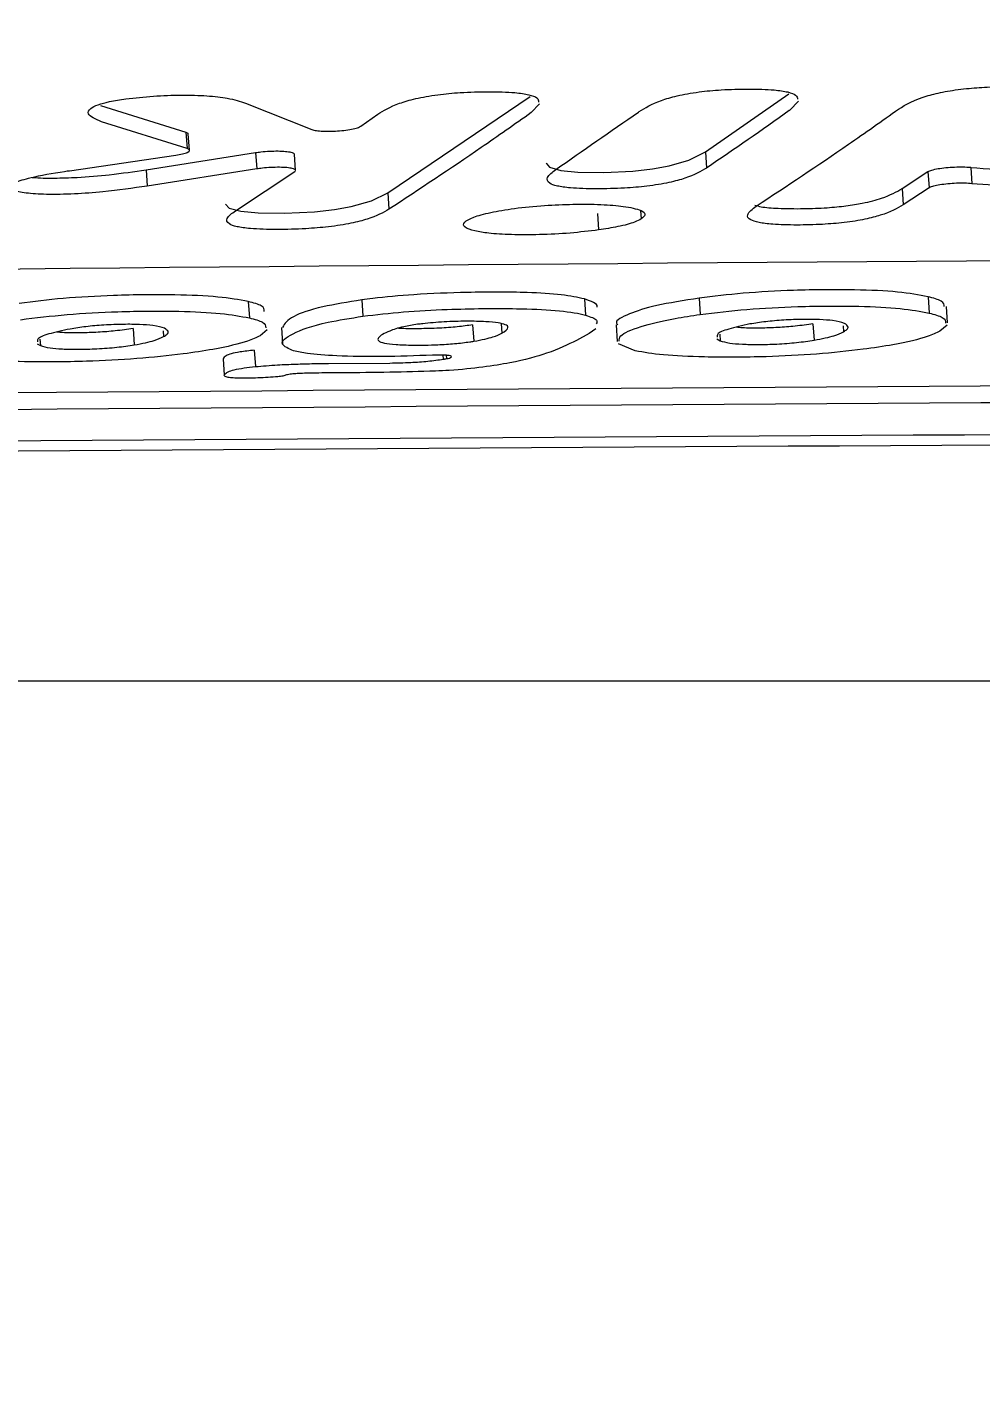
# Model space of a CAD drawing. Header units: millimetres. Extents: x -8327 to 9087, y -6583 to 5996.
# Drawn here: x 5915.86 to 5927.18, y -162.47 to -146.31 of the extents above; entities that cross this region are included whole.
import ezdxf

# ---------------------------------------------------------------- set-up
doc = ezdxf.new("R2010")
doc.units = ezdxf.units.MM
for name, color, linetype in [('DIKOM_ОБЪЕКТ', 7, 'Continuous'), ('DIKOM_РАЗМЕР_ЗОНА', 7, 'Continuous'), ('DIKOM_РАЗМЕР_ОБЪЕКТА', 7, 'Continuous')]:
    doc.layers.add(name, color=color, linetype=linetype)
doc.styles.add('style1', font='arial.ttf', dxfattribs={"width": 0.8})
doc.dimstyles.new('1-50', dxfattribs={"dimtxt": 300, "dimasz": 200, "dimexe": 100, "dimexo": 0, "dimgap": 100, "dimtad": 1, "dimtxsty": 'style1', "dimcen": 200, "dimclrd": 7, "dimclre": 7, "dimclrt": 7, "dimadec": 1, "dimazin": 2, "dimtfac": 1, "dimtmove": 0, "dimatfit": 2, "dimfxl": 0, "dimlwd": 25, "dimlwe": 18, "dimarcsym": 0})

# ---------------------------------------------------------------- blocks, each defined once
blk = doc.blocks.new('*D9')
at = {"layer": 'Defpoints', "color": 0, "transparency": 16777216}
for p in [(7087.366, 843.902), (-4957.594, 227.929), (7087.366, -4838.641)]:
    blk.add_point(p, dxfattribs=at)
at = {"layer": 'DIKOM_РАЗМЕР_ОБЪЕКТА', "color": 7, "lineweight": 18, "transparency": 16777216}
for p, q in [((7087.366, 843.902), (7087.366, -4938.641)), ((-4957.594, 227.929), (-4957.594, -4938.641))]:
    blk.add_line(p, q, dxfattribs=at)
at = {"layer": 'DIKOM_РАЗМЕР_ОБЪЕКТА', "color": 7, "lineweight": 25, "transparency": 16777216}
blk.add_line((-4757.594, -4838.641), (6887.366, -4838.641), dxfattribs=at)
at = {"layer": 'DIKOM_РАЗМЕР_ОБЪЕКТА', "color": 7, "transparency": 16777216}
for points in [[(-4757.594, -4805.308), (-4757.594, -4871.975), (-4957.594, -4838.641)], [(6887.366, -4805.308), (6887.366, -4871.975), (7087.366, -4838.641)]]:
    blk.add_solid(points, dxfattribs=at)
at = {"layer": 'DIKOM_РАЗМЕР_ОБЪЕКТА', "color": 7, "transparency": 16777216, "insert": (4098.945, -4585.469), "char_height": 300, "attachment_point": 5, "style": 'style1'}
blk.add_mtext('12040', dxfattribs=at)
blk = doc.blocks.new('*D12')
at = {"layer": 'Defpoints', "color": 0, "transparency": 16777216}
for p in [(-6501.585, 227.929), (9087.366, 227.928), (9087.366, -6483.303)]:
    blk.add_point(p, dxfattribs=at)
at = {"layer": 'DIKOM_РАЗМЕР_ЗОНА', "color": 7, "lineweight": 18, "transparency": 16777216}
for p, q in [((-6501.585, 227.929), (-6501.585, -6583.303)), ((9087.366, 227.928), (9087.366, -6583.303))]:
    blk.add_line(p, q, dxfattribs=at)
at = {"layer": 'DIKOM_РАЗМЕР_ЗОНА', "color": 7, "lineweight": 25, "transparency": 16777216}
blk.add_line((-6301.585, -6483.303), (8887.366, -6483.303), dxfattribs=at)
at = {"layer": 'DIKOM_РАЗМЕР_ЗОНА', "color": 7, "transparency": 16777216}
for points in [[(-6301.585, -6449.97), (-6301.585, -6516.637), (-6501.585, -6483.303)], [(8887.366, -6449.97), (8887.366, -6516.637), (9087.366, -6483.303)]]:
    blk.add_solid(points, dxfattribs=at)
at = {"layer": 'DIKOM_РАЗМЕР_ЗОНА', "color": 7, "transparency": 16777216, "insert": (2981.198, -6230.131), "char_height": 300, "attachment_point": 5, "style": 'style1'}
blk.add_mtext('15500', dxfattribs=at)

msp = doc.modelspace()

# ---------------------------------------------------------------- linework, layer by layer
at = {"layer": 'DIKOM_ОБЪЕКТ', "color": 7, "linetype": 'Continuous', "lineweight": 15}
for p, q in [((5916.726, -147.239), (5917.741, -147.557)), ((5918.448, -147.21), (5919.238, -147.524)), ((5920.139, -148.277), (5921.829, -147.13)), ((5921.941, -147.218), (5921.843, -147.323)), ((5923.911, -147.788), (5924.902, -147.1)), ((5925.016, -147.186), (5924.916, -147.293)), ((5919.817, -147.485), (5920.019, -147.343)), ((5917.755, -147.751), (5916.74, -147.432)), ((5917.741, -147.557), (5917.755, -147.751)), ((5917.784, -147.771), (5917.77, -147.577)), ((5916.358, -148.013), (5917.62, -147.828)), ((5917.268, -148.002), (5918.568, -147.798)), ((5918.568, -147.798), (5918.582, -147.992)), ((5919.044, -148.009), (5919.031, -147.815)), ((5923.911, -147.788), (5923.925, -147.981)), ((5917.268, -148.002), (5917.281, -148.196)), ((5918.582, -147.992), (5917.281, -148.196)), ((5918.329, -148.489), (5919.033, -148.024)), ((5919.033, -148.024), (5919.041, -148.018)), ((5926.248, -148.226), (5926.555, -148.024)), ((5926.555, -148.024), (5926.569, -148.218)), ((5927.062, -147.974), (5927.076, -148.168)), ((5926.248, -148.226), (5926.262, -148.42)), ((5926.569, -148.218), (5926.262, -148.42)), ((5920.139, -148.277), (5920.153, -148.471)), ((5922.628, -148.522), (5922.642, -148.717)), ((5923.142, -148.485), (5923.149, -148.586)), ((5926.556, -149.51), (5926.569, -149.705)), ((5918.481, -149.567), (5918.495, -149.762)), ((5919.831, -149.547), (5919.844, -149.742)), ((5922.475, -149.536), (5922.489, -149.731)), ((5923.836, -149.527), (5923.85, -149.721)), ((5926.787, -149.821), (5926.773, -149.626)), ((5921.487, -149.83), (5921.495, -149.944)), ((5925.189, -149.832), (5925.203, -150.026)), ((5917.114, -149.888), (5917.128, -150.083)), ((5917.472, -149.914), (5917.477, -149.984)), ((5918.706, -149.903), (5918.622, -149.973)), ((5918.875, -149.874), (5918.889, -150.069)), ((5921.147, -149.844), (5921.161, -150.039)), ((5922.531, -149.946), (5922.38, -150.029)), ((5922.611, -149.891), (5922.531, -149.946)), ((5922.85, -149.846), (5922.864, -150.041)), ((5924.083, -149.957), (5924.088, -150.033)), ((5925.546, -149.856), (5925.551, -149.927)), ((5926.781, -149.848), (5926.697, -149.918)), ((5915.975, -150.07), (5916.014, -150.091)), ((5916.008, -150.015), (5916.014, -150.091)), ((5918.552, -150.146), (5918.566, -150.341)), ((5923.078, -150.153), (5922.879, -150.071)), ((5924.049, -150.012), (5924.088, -150.033)), ((5918.183, -150.248), (5918.197, -150.443)), ((5919.435, -150.303), (5920.163, -150.298)), ((5920.794, -150.204), (5920.798, -150.253)), ((5920.834, -150.206), (5920.837, -150.246)), ((5854.994, -154.072), (6093.039, -154.072))]:
    msp.add_line(p, q, dxfattribs=at)
at = {"layer": 'DIKOM_ОБЪЕКТ', "color": 7, "linetype": 'Continuous', "lineweight": 15, "flags": 128}
for points in [[(5922.02, -147.924), (5922.019, -147.925), (5922.059, -147.973), (5922.196, -148.012), (5922.397, -148.03), (5922.704, -148.034), (5923.05, -148.018), (5923.284, -147.992), (5923.48, -147.956), (5923.715, -147.887), (5923.911, -147.788), (5923.911, -147.788)], [(5918.213, -148.41), (5918.213, -148.41), (5918.254, -148.458), (5918.393, -148.495), (5918.598, -148.513), (5918.912, -148.516), (5919.268, -148.5), (5919.506, -148.474), (5919.706, -148.44), (5919.944, -148.372), (5920.139, -148.277), (5920.139, -148.277)]]:
    msp.add_lwpolyline(points, dxfattribs=at)
at = {"layer": 'DIKOM_ОБЪЕКТ', "color": 7, "linetype": 'Continuous', "lineweight": 15}
for points, knots in [([(5791.793, -181.425), (5792.352, -181.186), (5794.848, -180.122), (5799.246, -177.921), (5804.978, -174.816), (5810.662, -171.385), (5816.296, -167.659), (5821.874, -163.633), (5827.393, -159.312), (5832.849, -154.7), (5838.237, -149.799), (5843.553, -144.614), (5848.793, -139.147), (5853.954, -133.405), (5859.03, -127.39), (5864.019, -121.108), (5868.917, -114.564), (5873.719, -107.761), (5878.424, -100.707), (5883.025, -93.405), (5887.522, -85.861), (5891.909, -78.082), (5896.184, -70.073), (5900.344, -61.839), (5904.386, -53.388), (5908.306, -44.726), (5912.101, -35.859), (5915.769, -26.794), (5919.309, -17.537), (5922.715, -8.096), (5925.986, 1.522), (5929.12, 11.31), (5932.114, 21.261), (5934.966, 31.368), (5937.674, 41.621), (5940.235, 52.015), (5942.649, 62.541), (5944.913, 73.191), (5947.025, 83.957), (5948.984, 94.832), (5950.788, 105.806), (5952.438, 116.872), (5953.929, 128.022), (5955.263, 139.246), (5956.437, 150.537), (5957.451, 161.886), (5958.305, 173.285), (5958.996, 184.725), (5959.526, 196.197), (5959.892, 207.693), (5960.081, 217.94), (5960.107, 224.353), (5960.117, 226.927)], [0, 0, 0, 0, 0.005877, 0.026267, 0.046664, 0.067067, 0.087475, 0.107888, 0.128305, 0.148726, 0.16915, 0.189577, 0.210006, 0.230437, 0.25087, 0.271303, 0.291737, 0.312171, 0.332606, 0.35304, 0.373475, 0.393909, 0.414343, 0.434776, 0.455209, 0.475641, 0.496073, 0.516504, 0.536935, 0.557365, 0.577794, 0.598223, 0.618652, 0.63908, 0.659507, 0.679934, 0.700361, 0.720787, 0.741213, 0.761639, 0.782064, 0.802489, 0.822914, 0.843338, 0.863763, 0.884187, 0.904611, 0.925035, 0.945458, 0.965882, 0.986306, 1, 1, 1, 1]), ([(5920.019, -147.343), (5920.089, -147.299), (5920.192, -147.235), (5920.46, -147.155), (5920.713, -147.109), (5921.023, -147.08), (5921.343, -147.072), (5921.634, -147.079), (5921.824, -147.108), (5921.928, -147.147), (5921.93, -147.179), (5921.931, -147.197)], [0, 0, 0, 0, 0.226069, 0.327019, 0.42917, 0.517185, 0.626554, 0.74175, 0.823649, 0.905292, 1, 1, 1, 1]), ([(5923.126, -147.31), (5923.197, -147.266), (5923.3, -147.202), (5923.566, -147.122), (5923.815, -147.076), (5924.12, -147.048), (5924.432, -147.04), (5924.714, -147.048), (5924.9, -147.076), (5925.003, -147.115), (5925.005, -147.148), (5925.006, -147.165)], [0, 0, 0, 0, 0.230598, 0.331109, 0.43285, 0.520985, 0.628451, 0.741325, 0.822595, 0.903652, 1, 1, 1, 1]), ([(5926.206, -147.281), (5926.294, -147.226), (5926.412, -147.153), (5926.748, -147.072), (5926.997, -147.036), (5927.294, -147.015), (5927.586, -147.011), (5927.848, -147.028), (5927.981, -147.053), (5928.036, -147.07), (5928.048, -147.074)], [0, 0, 0, 0, 0.320452, 0.424591, 0.529742, 0.621747, 0.753273, 0.860892, 0.968325, 1, 1, 1, 1]), ([(5916.74, -147.432), (5916.67, -147.402), (5916.559, -147.355), (5916.594, -147.281), (5916.683, -147.231), (5916.83, -147.19), (5916.961, -147.171), (5917.028, -147.16)], [0, 0, 0, 0, 0.374567, 0.586924, 0.735615, 0.862397, 1, 1, 1, 1]), ([(5917.028, -147.16), (5917.136, -147.148), (5917.352, -147.123), (5917.693, -147.112), (5918.001, -147.12), (5918.273, -147.152), (5918.385, -147.189), (5918.448, -147.21)], [0, 0, 0, 0, 0.185917, 0.372131, 0.558824, 0.748502, 1, 1, 1, 1]), ([(5921.843, -147.323), (5921.645, -147.463), (5921.082, -147.86), (5920.518, -148.231), (5920.153, -148.471)], [0, 0, 0, 0, 0.3520625, 1, 1, 1, 1]), ([(5922.135, -147.998), (5922.457, -147.773), (5922.782, -147.547), (5923.123, -147.312), (5923.126, -147.31)], [0, 0, 0, 0, 0.991614, 1, 1, 1, 1]), ([(5924.916, -147.293), (5924.913, -147.295), (5924.588, -147.531), (5924.255, -147.757), (5923.925, -147.981)], [0, 0, 0, 0, 0.008791, 1, 1, 1, 1]), ([(5924.516, -148.433), (5924.881, -148.192), (5925.445, -147.82), (5926.007, -147.422), (5926.206, -147.281)], [0, 0, 0, 0, 0.647446, 1, 1, 1, 1]), ([(5917.741, -147.557), (5917.751, -147.561), (5917.768, -147.567), (5917.766, -147.575), (5917.765, -147.578)], [0, 0, 0, 0, 0.605306, 1, 1, 1, 1]), ([(5919.238, -147.524), (5919.253, -147.529), (5919.285, -147.538), (5919.366, -147.545), (5919.464, -147.545), (5919.568, -147.54), (5919.667, -147.528), (5919.75, -147.512), (5919.797, -147.497), (5919.813, -147.488), (5919.817, -147.485)], [0, 0, 0, 0, 0.1343579, 0.2690206, 0.4033077, 0.5378129, 0.6720739, 0.8061482, 0.9408131, 1, 1, 1, 1]), ([(5917.62, -147.828), (5917.649, -147.823), (5917.706, -147.813), (5917.763, -147.795), (5917.788, -147.776), (5917.782, -147.761), (5917.762, -147.754), (5917.755, -147.751)], [0, 0, 0, 0, 0.219738, 0.44102, 0.66239, 0.884238, 1, 1, 1, 1]), ([(5918.568, -147.798), (5918.589, -147.795), (5918.641, -147.787), (5918.735, -147.78), (5918.837, -147.778), (5918.927, -147.782), (5918.993, -147.792), (5919.028, -147.804), (5919.027, -147.813), (5919.026, -147.816)], [0, 0, 0, 0, 0.111475, 0.271946, 0.432555, 0.592355, 0.752636, 0.913278, 1, 1, 1, 1]), ([(5927.062, -147.974), (5927.26, -147.989), (5927.653, -148.019), (5928.437, -148.01), (5929.27, -147.963), (5929.916, -147.884), (5930.233, -147.829), (5930.322, -147.814)], [0, 0, 0, 0, 0.21053, 0.419898, 0.671284, 0.907908, 1, 1, 1, 1]), ([(5915.755, -148.265), (5915.717, -148.256), (5915.642, -148.238), (5915.627, -148.197), (5915.707, -148.148), (5915.922, -148.084), (5916.173, -148.04), (5916.339, -148.015), (5916.358, -148.013)], [0, 0, 0, 0, 0.139278, 0.27913, 0.445475, 0.65269, 0.960079, 1, 1, 1, 1]), ([(5915.916, -148.092), (5915.921, -148.092), (5915.989, -148.101), (5916.177, -148.102), (5916.485, -148.094), (5916.871, -148.06), (5917.126, -148.023), (5917.268, -148.002)], [0, 0, 0, 0, 0.014446, 0.207035, 0.39712, 0.665041, 1, 1, 1, 1]), ([(5919.04, -148.01), (5919.041, -148.007), (5919.043, -147.998), (5919.009, -147.986), (5918.944, -147.976), (5918.854, -147.972), (5918.752, -147.974), (5918.657, -147.981), (5918.604, -147.989), (5918.582, -147.992)], [0, 0, 0, 0, 0.07896, 0.24052, 0.401922, 0.562734, 0.722911, 0.88313, 1, 1, 1, 1]), ([(5923.925, -147.981), (5923.855, -148.022), (5923.754, -148.082), (5923.488, -148.155), (5923.236, -148.198), (5922.928, -148.224), (5922.61, -148.231), (5922.324, -148.223), (5922.141, -148.197), (5922.035, -148.155), (5922.02, -148.087), (5922.093, -148.03), (5922.135, -147.998)], [0, 0, 0, 0, 0.184492, 0.267752, 0.351846, 0.424284, 0.514431, 0.608928, 0.674782, 0.740433, 0.853147, 1, 1, 1, 1]), ([(5926.555, -148.024), (5926.556, -148.024), (5926.567, -148.017), (5926.597, -148.005), (5926.672, -147.988), (5926.767, -147.976), (5926.872, -147.969), (5926.973, -147.967), (5927.034, -147.971), (5927.06, -147.973), (5927.062, -147.974)], [0, 0, 0, 0, 0.010047, 0.173622, 0.33692, 0.500363, 0.662785, 0.825181, 0.986557, 1, 1, 1, 1]), ([(5930.336, -148.008), (5930.019, -148.057), (5929.427, -148.149), (5928.439, -148.205), (5927.636, -148.213), (5927.247, -148.181), (5927.076, -148.168)], [0, 0, 0, 0, 0.3098117, 0.5792756, 0.8150187, 1, 1, 1, 1]), ([(5917.281, -148.196), (5917.111, -148.221), (5916.84, -148.26), (5916.415, -148.292), (5916.09, -148.298), (5915.871, -148.284), (5915.783, -148.269), (5915.755, -148.265)], [0, 0, 0, 0, 0.339471, 0.538954, 0.74039, 0.915754, 1, 1, 1, 1]), ([(5924.499, -148.421), (5924.521, -148.428), (5924.577, -148.448), (5924.788, -148.463), (5925.061, -148.466), (5925.343, -148.456), (5925.587, -148.432), (5925.819, -148.394), (5926.075, -148.324), (5926.18, -148.264), (5926.248, -148.226)], [0, 0, 0, 0, 0.067606, 0.17287, 0.300857, 0.408719, 0.49989, 0.590841, 0.737036, 1, 1, 1, 1]), ([(5927.076, -148.168), (5927.049, -148.165), (5926.996, -148.161), (5926.894, -148.162), (5926.79, -148.169), (5926.694, -148.181), (5926.618, -148.197), (5926.581, -148.21), (5926.57, -148.217), (5926.569, -148.218)], [0, 0, 0, 0, 0.161521, 0.323544, 0.48556, 0.64761, 0.809934, 0.973134, 1, 1, 1, 1]), ([(5920.153, -148.471), (5920.083, -148.511), (5919.98, -148.568), (5919.712, -148.639), (5919.455, -148.681), (5919.141, -148.706), (5918.816, -148.714), (5918.523, -148.706), (5918.336, -148.68), (5918.228, -148.639), (5918.213, -148.574), (5918.287, -148.519), (5918.329, -148.489)], [0, 0, 0, 0, 0.182844, 0.26638, 0.350927, 0.423375, 0.514627, 0.610531, 0.676806, 0.742876, 0.85551, 1, 1, 1, 1]), ([(5921.174, -148.729), (5921.126, -148.714), (5921.028, -148.684), (5921.037, -148.626), (5921.142, -148.565), (5921.348, -148.508), (5921.643, -148.458), (5921.988, -148.423), (5922.348, -148.409), (5922.675, -148.412), (5922.916, -148.43), (5923.016, -148.45), (5923.052, -148.457)], [0, 0, 0, 0, 0.105576, 0.211369, 0.316603, 0.419103, 0.521593, 0.632049, 0.732051, 0.837754, 0.940083, 1, 1, 1, 1]), ([(5923.052, -148.457), (5923.087, -148.467), (5923.172, -148.49), (5923.211, -148.535), (5923.169, -148.57), (5923.149, -148.586)], [0, 0, 0, 0, 0.272401, 0.663302, 1, 1, 1, 1]), ([(5926.262, -148.42), (5926.188, -148.461), (5926.085, -148.52), (5925.817, -148.591), (5925.578, -148.63), (5925.287, -148.654), (5924.99, -148.661), (5924.722, -148.654), (5924.537, -148.631), (5924.422, -148.592), (5924.393, -148.526), (5924.47, -148.468), (5924.516, -148.433)], [0, 0, 0, 0, 0.195619, 0.27498, 0.355214, 0.426087, 0.509019, 0.596143, 0.661931, 0.727655, 0.835124, 1, 1, 1, 1]), ([(5923.149, -148.586), (5923.126, -148.598), (5923.067, -148.63), (5922.896, -148.677), (5922.721, -148.704), (5922.642, -148.717)], [0, 0, 0, 0, 0.266133, 0.666757, 1, 1, 1, 1]), ([(5922.642, -148.717), (5922.531, -148.73), (5922.31, -148.758), (5921.941, -148.775), (5921.606, -148.776), (5921.336, -148.76), (5921.225, -148.739), (5921.174, -148.729)], [0, 0, 0, 0, 0.2140724, 0.4289309, 0.6371348, 0.8348634, 1, 1, 1, 1]), ([(5881.483, -149.618), (5894.095, -149.439), (5919.317, -149.079), (5957.187, -148.931), (5995.082, -149.09), (6020.363, -149.457), (6033.004, -149.64)], [0, 0, 0, 0, 0.249963, 0.499928, 0.749964, 1, 1, 1, 1]), ([(5918.481, -149.567), (5918.371, -149.547), (5918.153, -149.508), (5917.58, -149.482), (5916.938, -149.489), (5916.281, -149.525), (5915.932, -149.568), (5915.762, -149.589)], [0, 0, 0, 0, 0.1948904, 0.3903562, 0.6289296, 0.8186758, 1, 1, 1, 1]), ([(5922.475, -149.536), (5922.393, -149.519), (5922.227, -149.483), (5921.736, -149.454), (5921.127, -149.454), (5920.486, -149.479), (5920.062, -149.517), (5919.873, -149.542), (5919.831, -149.547)], [0, 0, 0, 0, 0.166503, 0.333035, 0.577852, 0.785263, 0.951639, 1, 1, 1, 1]), ([(5926.556, -149.51), (5926.446, -149.49), (5926.227, -149.449), (5925.654, -149.423), (5925.013, -149.428), (5924.356, -149.464), (5924.007, -149.506), (5923.836, -149.527)], [0, 0, 0, 0, 0.194925, 0.390232, 0.628788, 0.818529, 1, 1, 1, 1]), ([(5926.746, -149.628), (5926.746, -149.605), (5926.746, -149.561), (5926.617, -149.527), (5926.556, -149.51)], [0, 0, 0, 0, 0.5207548, 1, 1, 1, 1]), ([(5915.776, -149.783), (5915.956, -149.761), (5916.318, -149.717), (5916.989, -149.682), (5917.625, -149.677), (5918.179, -149.704), (5918.39, -149.743), (5918.495, -149.762)], [0, 0, 0, 0, 0.191308, 0.382927, 0.621862, 0.81245, 1, 1, 1, 1]), ([(5918.671, -149.684), (5918.672, -149.661), (5918.672, -149.618), (5918.543, -149.584), (5918.481, -149.567)], [0, 0, 0, 0, 0.5208478, 1, 1, 1, 1]), ([(5919.831, -149.547), (5919.666, -149.574), (5919.301, -149.634), (5918.964, -149.752), (5918.915, -149.831), (5918.889, -149.874)], [0, 0, 0, 0, 0.273855, 0.606965, 1, 1, 1, 1]), ([(5919.844, -149.742), (5920.002, -149.723), (5920.316, -149.686), (5920.96, -149.653), (5921.59, -149.645), (5922.15, -149.669), (5922.393, -149.704), (5922.478, -149.728), (5922.489, -149.731)], [0, 0, 0, 0, 0.1702139, 0.3398289, 0.6161845, 0.7948645, 0.9746464, 1, 1, 1, 1]), ([(5922.625, -149.636), (5922.626, -149.633), (5922.641, -149.596), (5922.555, -149.565), (5922.475, -149.536)], [0, 0, 0, 0, 0.0775127, 1, 1, 1, 1]), ([(5923.836, -149.527), (5923.655, -149.556), (5923.294, -149.613), (5922.988, -149.717), (5922.826, -149.798), (5922.864, -149.837), (5922.871, -149.844)], [0, 0, 0, 0, 0.300317, 0.600201, 0.9281, 1, 1, 1, 1]), ([(5923.85, -149.721), (5924.03, -149.699), (5924.392, -149.656), (5925.063, -149.621), (5925.7, -149.618), (5926.254, -149.645), (5926.465, -149.685), (5926.569, -149.705)], [0, 0, 0, 0, 0.1913013, 0.383057, 0.6221095, 0.812544, 1, 1, 1, 1]), ([(5917.487, -149.885), (5917.449, -149.873), (5917.385, -149.853), (5917.196, -149.839), (5916.994, -149.837), (5916.77, -149.845), (5916.544, -149.865), (5916.426, -149.884), (5916.366, -149.894)], [0, 0, 0, 0, 0.2197228, 0.366145, 0.5120742, 0.6780344, 0.8356852, 1, 1, 1, 1]), ([(5918.495, -149.762), (5918.556, -149.778), (5918.684, -149.812), (5918.688, -149.855), (5918.691, -149.878)], [0, 0, 0, 0, 0.473679, 1, 1, 1, 1]), ([(5919.02, -150.153), (5918.962, -150.127), (5918.826, -150.067), (5918.993, -149.947), (5919.306, -149.828), (5919.697, -149.765), (5919.844, -149.742)], [0, 0, 0, 0, 0.21527, 0.503668, 0.812652, 1, 1, 1, 1]), ([(5920.493, -149.838), (5920.435, -149.848), (5920.285, -149.872), (5920.127, -149.928), (5920.022, -149.985), (5920.018, -150.034), (5920.086, -150.062), (5920.231, -150.08), (5920.455, -150.087), (5920.699, -150.084), (5920.937, -150.069), (5921.077, -150.052), (5921.145, -150.041), (5921.161, -150.039)], [0, 0, 0, 0, 0.077958, 0.203023, 0.398758, 0.490292, 0.567533, 0.645354, 0.728213, 0.83489, 0.906324, 0.977762, 1, 1, 1, 1]), ([(5921.495, -149.944), (5921.531, -149.92), (5921.585, -149.885), (5921.549, -149.843), (5921.459, -149.819), (5921.297, -149.804), (5921.072, -149.8), (5920.81, -149.807), (5920.61, -149.824), (5920.513, -149.836), (5920.493, -149.838)], [0, 0, 0, 0, 0.241177, 0.362809, 0.46574, 0.569111, 0.697243, 0.831874, 0.964403, 1, 1, 1, 1]), ([(5922.489, -149.731), (5922.546, -149.749), (5922.639, -149.779), (5922.622, -149.816), (5922.615, -149.831)], [0, 0, 0, 0, 0.603397, 1, 1, 1, 1]), ([(5922.888, -150.039), (5922.887, -150.018), (5922.885, -149.962), (5923.108, -149.867), (5923.46, -149.78), (5923.747, -149.737), (5923.85, -149.721)], [0, 0, 0, 0, 0.203086, 0.533829, 0.83358, 1, 1, 1, 1]), ([(5924.44, -149.834), (5924.349, -149.854), (5924.168, -149.893), (5924.046, -149.948), (5924.051, -149.979), (5924.053, -149.99)], [0, 0, 0, 0, 0.391085, 0.779898, 1, 1, 1, 1]), ([(5925.189, -149.832), (5925.121, -149.842), (5924.997, -149.861), (5924.772, -149.878), (5924.557, -149.884), (5924.378, -149.884), (5924.301, -149.876), (5924.277, -149.873)], [0, 0, 0, 0, 0.252693, 0.460819, 0.66878, 0.89701, 1, 1, 1, 1]), ([(5925.562, -149.827), (5925.523, -149.815), (5925.46, -149.795), (5925.271, -149.781), (5925.069, -149.778), (5924.844, -149.786), (5924.619, -149.806), (5924.501, -149.825), (5924.44, -149.834)], [0, 0, 0, 0, 0.219838, 0.366217, 0.512113, 0.678057, 0.835717, 1, 1, 1, 1]), ([(5925.551, -149.927), (5925.566, -149.918), (5925.597, -149.899), (5925.616, -149.864), (5925.583, -149.841), (5925.562, -149.827)], [0, 0, 0, 0, 0.2731264, 0.5463815, 1, 1, 1, 1]), ([(5926.569, -149.705), (5926.63, -149.721), (5926.759, -149.756), (5926.763, -149.799), (5926.765, -149.823)], [0, 0, 0, 0, 0.473769, 1, 1, 1, 1]), ([(5916.366, -149.894), (5916.275, -149.913), (5916.093, -149.952), (5915.972, -150.007), (5915.977, -150.038), (5915.978, -150.048)], [0, 0, 0, 0, 0.391284, 0.779877, 1, 1, 1, 1]), ([(5917.114, -149.888), (5917.046, -149.898), (5916.922, -149.917), (5916.697, -149.934), (5916.483, -149.941), (5916.306, -149.941), (5916.231, -149.933), (5916.209, -149.931)], [0, 0, 0, 0, 0.254969, 0.464567, 0.674459, 0.905255, 1, 1, 1, 1]), ([(5917.128, -150.083), (5917.174, -150.074), (5917.265, -150.057), (5917.39, -150.024), (5917.444, -149.999), (5917.477, -149.984)], [0, 0, 0, 0, 0.279153, 0.55397, 1, 1, 1, 1]), ([(5917.477, -149.984), (5917.492, -149.975), (5917.522, -149.956), (5917.542, -149.921), (5917.508, -149.899), (5917.487, -149.885)], [0, 0, 0, 0, 0.273044, 0.546292, 1, 1, 1, 1]), ([(5918.622, -149.973), (5918.577, -149.994), (5918.458, -150.05), (5918.147, -150.127), (5917.831, -150.172), (5917.709, -150.19)], [0, 0, 0, 0, 0.272792, 0.718088, 1, 1, 1, 1]), ([(5921.147, -149.844), (5921.089, -149.853), (5920.972, -149.87), (5920.741, -149.887), (5920.505, -149.891), (5920.335, -149.891), (5920.27, -149.886), (5920.268, -149.886)], [0, 0, 0, 0, 0.228251, 0.45791, 0.719255, 0.99241, 1, 1, 1, 1]), ([(5921.161, -150.039), (5921.206, -150.03), (5921.295, -150.014), (5921.414, -149.982), (5921.464, -149.959), (5921.495, -149.944)], [0, 0, 0, 0, 0.286114, 0.553818, 1, 1, 1, 1]), ([(5925.203, -150.026), (5925.249, -150.018), (5925.34, -150.001), (5925.465, -149.968), (5925.518, -149.943), (5925.551, -149.927)], [0, 0, 0, 0, 0.279115, 0.553967, 1, 1, 1, 1]), ([(5926.697, -149.918), (5926.652, -149.94), (5926.533, -149.996), (5926.222, -150.073), (5925.906, -150.118), (5925.784, -150.135)], [0, 0, 0, 0, 0.272844, 0.718108, 1, 1, 1, 1]), ([(5916.014, -150.091), (5916.046, -150.101), (5916.104, -150.118), (5916.269, -150.132), (5916.465, -150.136), (5916.69, -150.13), (5916.931, -150.112), (5917.062, -150.093), (5917.128, -150.083)], [0, 0, 0, 0, 0.18551, 0.335197, 0.484777, 0.646403, 0.820539, 1, 1, 1, 1]), ([(5918.552, -150.146), (5918.494, -150.152), (5918.387, -150.165), (5918.271, -150.188), (5918.203, -150.216), (5918.19, -150.236), (5918.183, -150.248)], [0, 0, 0, 0, 0.242136, 0.448893, 0.65588, 1, 1, 1, 1]), ([(5920.671, -150.205), (5920.47, -150.212), (5920.069, -150.227), (5919.552, -150.218), (5919.195, -150.191), (5919.071, -150.164), (5919.02, -150.153)], [0, 0, 0, 0, 0.300166, 0.597474, 0.834354, 1, 1, 1, 1]), ([(5922.38, -150.029), (5922.276, -150.081), (5922.091, -150.172), (5921.699, -150.28), (5921.282, -150.349), (5920.958, -150.381), (5920.76, -150.392), (5920.705, -150.394)], [0, 0, 0, 0, 0.365506, 0.650059, 0.796047, 0.943425, 1, 1, 1, 1]), ([(5925.784, -150.135), (5925.604, -150.156), (5925.245, -150.197), (5924.573, -150.229), (5923.939, -150.232), (5923.386, -150.207), (5923.18, -150.171), (5923.078, -150.153)], [0, 0, 0, 0, 0.191414, 0.383314, 0.626846, 0.815874, 1, 1, 1, 1]), ([(5924.088, -150.033), (5924.12, -150.043), (5924.178, -150.061), (5924.344, -150.075), (5924.54, -150.079), (5924.765, -150.074), (5925.006, -150.056), (5925.136, -150.036), (5925.203, -150.026)], [0, 0, 0, 0, 0.185456, 0.335122, 0.484709, 0.646345, 0.820495, 1, 1, 1, 1]), ([(5917.709, -150.19), (5917.529, -150.21), (5917.17, -150.251), (5916.499, -150.284), (5915.865, -150.288), (5915.312, -150.264), (5915.105, -150.229), (5915.004, -150.211)], [0, 0, 0, 0, 0.191391, 0.383282, 0.626663, 0.815692, 1, 1, 1, 1]), ([(5918.566, -150.341), (5918.609, -150.337), (5918.694, -150.329), (5918.856, -150.318), (5918.973, -150.313), (5919.045, -150.311)], [0, 0, 0, 0, 0.279443, 0.558808, 1, 1, 1, 1]), ([(5919.045, -150.311), (5919.082, -150.309), (5919.154, -150.307), (5919.285, -150.304), (5919.378, -150.303), (5919.435, -150.303)], [0, 0, 0, 0, 0.275373, 0.550646, 1, 1, 1, 1]), ([(5920.163, -150.298), (5920.246, -150.296), (5920.397, -150.294), (5920.624, -150.277), (5920.739, -150.261), (5920.798, -150.253)], [0, 0, 0, 0, 0.371672, 0.681681, 1, 1, 1, 1]), ([(5920.837, -150.246), (5920.849, -150.244), (5920.877, -150.238), (5920.897, -150.228), (5920.898, -150.218), (5920.873, -150.21), (5920.827, -150.205), (5920.766, -150.202), (5920.711, -150.203), (5920.679, -150.205), (5920.671, -150.205)], [0, 0, 0, 0, 0.111266, 0.251452, 0.392431, 0.533583, 0.673765, 0.812705, 0.951107, 1, 1, 1, 1]), ([(5920.798, -150.253), (5920.801, -150.252), (5920.808, -150.251), (5920.821, -150.249), (5920.831, -150.247), (5920.837, -150.246)], [0, 0, 0, 0, 0.247842, 0.498638, 1, 1, 1, 1]), ([(6032.077, -151.045), (6006.045, -150.769), (5953.976, -150.216), (5901.986, -150.76), (5875.988, -151.032)], [0, 0, 0, 0, 0.499952, 1, 1, 1, 1]), ([(5918.717, -150.47), (5918.637, -150.474), (5918.516, -150.48), (5918.368, -150.48), (5918.281, -150.475), (5918.219, -150.465), (5918.186, -150.445), (5918.207, -150.423), (5918.245, -150.398), (5918.306, -150.377), (5918.425, -150.356), (5918.52, -150.346), (5918.566, -150.341)], [0, 0, 0, 0, 0.154462, 0.231548, 0.296886, 0.362471, 0.450117, 0.610166, 0.682777, 0.793067, 0.901044, 1, 1, 1, 1]), ([(5919.029, -150.426), (5919.006, -150.428), (5918.968, -150.432), (5918.923, -150.442), (5918.906, -150.452), (5918.82, -150.463), (5918.757, -150.467), (5918.717, -150.47)], [0, 0, 0, 0, 0.180725, 0.298723, 0.531537, 0.703234, 1, 1, 1, 1]), ([(5920.705, -150.394), (5920.523, -150.4), (5920.149, -150.41), (5919.692, -150.414), (5919.357, -150.416), (5919.178, -150.419), (5919.079, -150.422), (5919.04, -150.425), (5919.029, -150.426)], [0, 0, 0, 0, 0.320625, 0.659203, 0.827827, 0.929876, 0.98065, 1, 1, 1, 1]), ([(5876.002, -151.227), (5901.995, -150.955), (5953.985, -150.41), (6006.054, -150.964), (6032.091, -151.24)], [0, 0, 0, 0, 0.4999535, 1, 1, 1, 1]), ([(5875.197, -151.582), (5901.192, -151.327), (5953.185, -150.818), (6005.251, -151.336), (6031.287, -151.595)], [0, 0, 0, 0, 0.499959, 1, 1, 1, 1]), ([(5874.929, -151.695), (5900.924, -151.447), (5952.918, -150.949), (6004.983, -151.455), (6031.018, -151.708)], [0, 0, 0, 0, 0.4999597, 1, 1, 1, 1])]:
    msp.add_open_spline(points, degree=3, knots=knots, dxfattribs=at)

# ---------------------------------------------------------------- dimensions: what is measured, and where the dimension line sits
at = {"layer": 'DIKOM_РАЗМЕР_ЗОНА'}
dim = msp.add_linear_dim(base=(9087.366, -6483.303), p1=(-6501.585, 227.929), p2=(9087.366, 227.928), text='15500', dimstyle='1-50', dxfattribs=at)
dim.commit()
dim.dimension.update_dxf_attribs({"geometry": '*D12', "text_midpoint": (2981.198, -6483.303), "dimtype": 160})
at = {"layer": 'DIKOM_РАЗМЕР_ОБЪЕКТА'}
dim = msp.add_linear_dim(base=(7087.366, -4838.641), p1=(-4957.594, 227.929), p2=(7087.366, 843.902), text='12040', dimstyle='1-50', dxfattribs=at)
dim.commit()
dim.dimension.update_dxf_attribs({"geometry": '*D9', "text_midpoint": (4098.945, -4838.641), "dimtype": 160})

doc.saveas('drawing.dxf')
